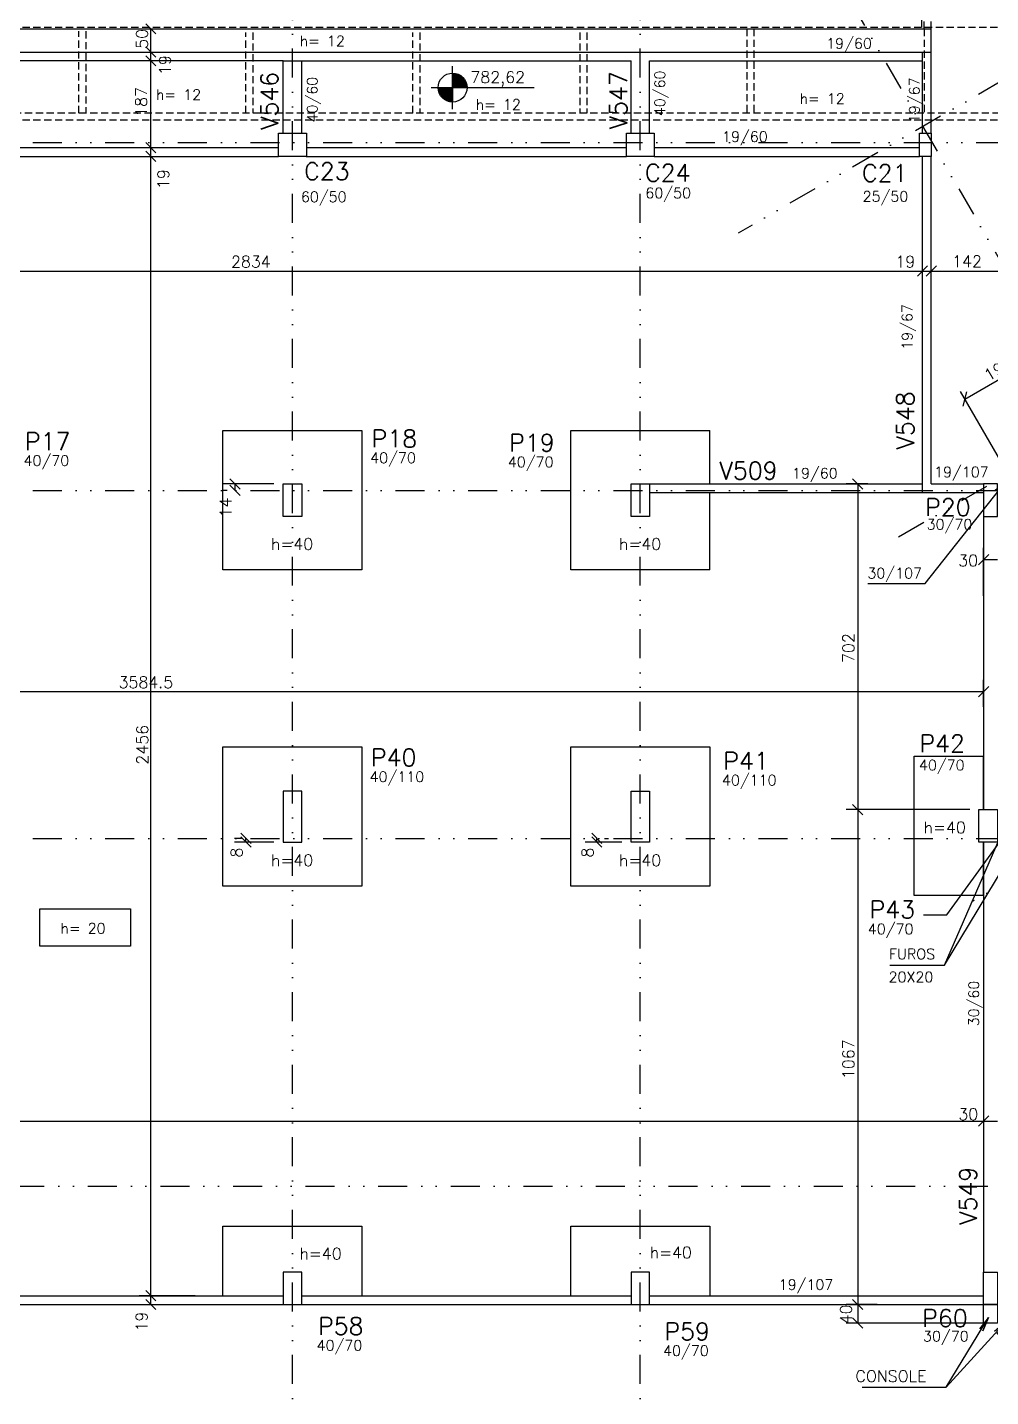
# Model space of a CAD drawing. Extents: x 567006 to 581881, y 115 to 10628.
# Drawn here: x 574672 to 576749, y 3771 to 6723 of the extents above; entities that cross this region are included whole.
import ezdxf

# ---------------------------------------------------------------- set-up
doc = ezdxf.new("R2010")
doc.units = 0
doc.header["$LTSCALE"] = 125
doc.header["$MEASUREMENT"] = 0
doc.linetypes.add('DIVIDE', pattern=[1.25, 0.5, -0.25, 0, -0.25, 0, -0.25])
doc.linetypes.add('HIDDEN2', pattern=[0.1875, 0.125, -0.0625])
for name, color, linetype in [('200', 240, 'HIDDEN2'), ('205', 14, 'DIVIDE'), ('210', 11, 'HIDDEN2'), ('216', 7, 'CONTINUOUS'), ('220', 4, 'CONTINUOUS'), ('231', 5, 'CONTINUOUS'), ('238', 11, 'CONTINUOUS'), ('239', 4, 'CONTINUOUS'), ('250', 5, 'CONTINUOUS')]:
    doc.layers.add(name, color=color, linetype=linetype)
doc.styles.get("Standard").update_dxf_attribs({"font": 'ROMANS.SHX'})

msp = doc.modelspace()

# ---------------------------------------------------------------- linework, layer by layer
at = {"layer": '200'}
for p, q in [((574783.2, 6538.3), (574783.2, 6714.8)), ((574798.2, 6714.8), (574798.2, 6538.3)), ((575143.2, 6538.3), (575143.2, 6711.8)), ((575158.2, 6711.8), (575158.2, 6538.3)), ((575503.2, 6538.3), (575503.2, 6711.8)), ((575518.2, 6711.8), (575518.2, 6538.3)), ((575863.2, 6711.8), (575863.2, 6538.3)), ((575878.2, 6711.8), (575878.2, 6538.3)), ((576223.2, 6719.8), (576223.2, 6538.3)), ((576238.2, 6719.8), (576238.2, 6538.3)), ((576605.7, 6719.8), (576605.7, 6538.3))]:
    msp.add_line(p, q, dxfattribs=at)
for points in [[(576792, 6737.8), (576792, 6538.3), (572038.8, 6538.3), (572038.8, 6722.8)], [(576810.1, 6722.8), (576810.1, 6523.2), (572023.8, 6523.3), (572023.8, 6722.8)]]:
    msp.add_lwpolyline(points, dxfattribs=at)
at = {"layer": '205'}
for p, q in [((575243.6, 3329.1), (575243.6, 9975.3)), ((574802.8, 9626.4), (577993.6, 4099.7)), ((575993.6, 3329.1), (575993.6, 8719.7)), ((580299.1, 8643.5), (576204.4, 6279.4)), ((580669.1, 8002), (576534.4, 5614.9)), ((581048.8, 7344.3), (576707.4, 4837.7)), ((568113, 6474.7), (577573.2, 6474.7)), ((568113, 5724.7), (577573.2, 5724.7)), ((568113, 4974.7), (577036.4, 4974.7)), ((568075.5, 4224.7), (577052.9, 4224.7)), ((568113, 3969.7), (577069.4, 3969.7))]:
    msp.add_line(p, q, dxfattribs=at)
at = {"layer": '210'}
for p, q in [((576605.7, 6719.8), (576605.7, 8699.2)), ((576620.7, 6719.8), (576620.7, 8699.2))]:
    msp.add_line(p, q, dxfattribs=at)
msp.add_lwpolyline([(576810.1, 6722.8), (572023.8, 6722.8)], dxfattribs=at)
at = {"layer": '216'}
for p, q in [((574949.5, 6708.7), (574927.5, 6730.8)), ((574949.5, 6658.7), (574927.5, 6680.8)), ((574949.5, 6639.7), (574927.5, 6661.8)), ((575589, 6624.3), (575589, 6561.8)), ((575589, 6622.8), (575598.6, 6622.8)), ((575589, 6620.8), (575603.4, 6620.8)), ((575589, 6618.8), (575606.7, 6618.8)), ((575589, 6616.9), (575609.3, 6616.9)), ((575589, 6614.9), (575611.4, 6614.9)), ((575589, 6612.9), (575613.2, 6612.9)), ((575557.8, 6593.1), (575620.3, 6593.1)), ((575589, 6591.1), (575557.8, 6591.1)), ((575589, 6589.1), (575558, 6589.1)), ((575589, 6587.1), (575558.3, 6587.1)), ((575589, 6585.1), (575558.8, 6585.1)), ((575589, 6583.2), (575559.4, 6583.2)), ((575589, 6610.9), (575614.7, 6610.9)), ((575589, 6608.9), (575615.9, 6608.9)), ((575589, 6607), (575617, 6607)), ((575589, 6605), (575617.9, 6605)), ((575589, 6603), (575618.6, 6603)), ((575589, 6601), (575619.2, 6601)), ((575589, 6599), (575619.7, 6599)), ((575589, 6597), (575620, 6597)), ((575589, 6595.1), (575620.3, 6595.1)), ((575589, 6581.2), (575560.1, 6581.2)), ((575589, 6579.2), (575561, 6579.2)), ((575589, 6577.2), (575562.1, 6577.2)), ((575589, 6575.2), (575563.3, 6575.2)), ((575589, 6573.3), (575564.8, 6573.3)), ((575589, 6571.3), (575566.6, 6571.3)), ((575589, 6569.3), (575568.7, 6569.3)), ((575589, 6567.3), (575571.3, 6567.3)), ((575589, 6565.3), (575574.6, 6565.3)), ((575589, 6563.3), (575579.4, 6563.3)), ((574949.5, 6452.7), (574927.5, 6474.8)), ((574949.5, 6452.7), (574927.5, 6474.8)), ((574949.5, 6452.7), (574927.5, 6474.8)), ((574949.5, 6433.7), (574927.5, 6455.8)), ((574949.5, 6433.7), (574927.5, 6455.8)), ((576590.7, 6186.6), (576612.8, 6208.7)), ((576609.7, 6186.6), (576631.8, 6208.7)), ((576609.7, 6186.6), (576631.8, 6208.7)), ((576689.3, 5906.7), (576697.4, 5936.9)), ((575108.6, 5749.8), (575130.7, 5727.7)), ((575108.6, 5735.8), (575130.7, 5713.7)), ((576451.2, 5749.8), (576473.3, 5727.7)), ((576722.6, 5564.6), (576744.7, 5586.7)), ((576722.6, 5564.6), (576744.7, 5586.7)), ((576722.6, 5280.1), (576744.7, 5302.2)), ((576451.2, 5047.8), (576473.3, 5025.7)), ((576451.2, 5047.8), (576473.3, 5025.7)), ((575154.5, 4963.7), (575132.4, 4985.8)), ((575154.5, 4955.7), (575132.4, 4977.8)), ((575910.9, 4963.7), (575888.8, 4985.8)), ((575910.9, 4955.7), (575888.8, 4977.8)), ((576722.6, 4354.1), (576744.7, 4376.2)), ((576722.6, 4354.1), (576744.7, 4376.2)), ((576722.6, 4354.1), (576744.7, 4376.2)), ((576722.6, 4354.1), (576744.7, 4376.2)), ((576722.6, 4354.1), (576744.7, 4376.2)), ((574949.5, 3977.7), (574927.5, 3999.8)), ((574949.5, 3977.7), (574927.5, 3999.8)), ((574949.5, 3958.7), (574927.5, 3980.8)), ((576451.2, 3980.8), (576473.3, 3958.7)), ((576451.2, 3980.8), (576473.3, 3958.7)), ((576451.2, 3940.8), (576473.3, 3918.7))]:
    msp.add_line(p, q, dxfattribs=at)
msp.add_circle((575589, 6593.1), 31.2, dxfattribs=at)
at = {"layer": '220'}
for points in [[(575213.7, 6494.8), (575273.7, 6494.8), (575273.7, 6444.8), (575213.7, 6444.8), (575213.7, 6494.8)], [(575963.7, 6494.8), (576023.7, 6494.8), (576023.7, 6444.8), (575963.7, 6444.8), (575963.7, 6494.8)], [(576595.7, 6494.7), (576620.7, 6494.7), (576620.7, 6444.7), (576595.7, 6444.7), (576595.7, 6494.7)], [(575223.6, 5738.7), (575263.6, 5738.7), (575263.6, 5668.7), (575223.6, 5668.7), (575223.6, 5738.7)], [(575973.6, 5738.7), (576013.6, 5738.7), (576013.6, 5668.7), (575973.6, 5668.7), (575973.6, 5738.7)], [(576763.6, 5738.7), (576733.6, 5738.7), (576733.6, 5668.7), (576763.6, 5668.7), (576763.6, 5738.7)], [(575263.6, 5076.7), (575223.6, 5076.7), (575223.6, 4966.7), (575263.6, 4966.7), (575263.6, 5076.7)], [(575973.6, 5076.7), (576013.6, 5076.7), (576013.6, 4966.7), (575973.6, 4966.7), (575973.6, 5076.7)], [(576723.6, 5036.7), (576763.6, 5036.7), (576763.6, 4966.7), (576723.6, 4966.7), (576723.6, 5036.7)], [(575263.6, 4039.7), (575223.6, 4039.7), (575223.6, 3969.7), (575263.6, 3969.7), (575263.6, 4039.7)], [(576013.6, 4039.7), (575973.6, 4039.7), (575973.6, 3969.7), (576013.6, 3969.7), (576013.6, 4039.7)], [(576763.6, 3969.7), (576733.6, 3969.7), (576733.6, 4039.7), (576763.6, 4039.7), (576763.6, 3969.7)]]:
    msp.add_lwpolyline(points, dxfattribs=at)
at = {"layer": '231'}
msp.add_line((576600.7, 6722.8), (576600.6, 8714.2), dxfattribs=at)
at = {"layer": '238'}
for p, q in [((572240.6, 6719.8), (576620.7, 6719.8)), ((576620.7, 6494.7), (576620.7, 6719.8)), ((574092.1, 6669.8), (576620.7, 6669.8)), ((575223.6, 6494.7), (575223.6, 6650.8)), ((575223.6, 6650.8), (575973.6, 6650.8)), ((575263.6, 6494.7), (575263.6, 6650.8)), ((575973.6, 6494.7), (575973.6, 6650.8)), ((576013.6, 6494.7), (576013.6, 6650.8)), ((576013.6, 6650.8), (576601.7, 6650.8)), ((576601.7, 6494.7), (576601.7, 6669.8)), ((574377.1, 6463.8), (575213.7, 6463.8)), ((574377.1, 6444.8), (575213.7, 6444.8)), ((575273.6, 6463.8), (575963.6, 6463.8)), ((575273.6, 6444.8), (575963.6, 6444.8)), ((576023.6, 6463.8), (576595.7, 6463.8)), ((576023.6, 6444.8), (576595.7, 6444.7)), ((576601.7, 5719.7), (576601.7, 6444.7)), ((576620.7, 5738.7), (576620.7, 6444.7)), ((575843.6, 5853.7), (576143.6, 5853.7)), ((575843.6, 5553.7), (575843.6, 5853.7)), ((576143.6, 5738.7), (576143.6, 5853.7)), ((576013.6, 5738.7), (576601.7, 5738.7)), ((576620.7, 5738.7), (576733.6, 5738.7)), ((576733.6, 5719.7), (576013.6, 5719.7)), ((576143.6, 5553.7), (576143.6, 5719.7)), ((576733.6, 5668.7), (576733.6, 5036.7)), ((576143.6, 5553.7), (575843.6, 5553.7)), ((576583.6, 5151.7), (576733.6, 5151.7)), ((576583.6, 4851.7), (576583.6, 5151.7)), ((576733.6, 5036.7), (576733.6, 5151.7)), ((576733.6, 4966.7), (576733.6, 4039.7)), ((576733.6, 4851.7), (576733.6, 4966.7)), ((576733.6, 4851.7), (576583.6, 4851.7)), ((575093.6, 3988.7), (575093.6, 4138.7)), ((575093.6, 4138.7), (575393.6, 4138.7)), ((575393.6, 4138.7), (575393.6, 3988.7)), ((575843.6, 3988.7), (575843.6, 4138.7)), ((575843.6, 4138.7), (576143.6, 4138.7)), ((576143.6, 4138.7), (576143.6, 3988.7)), ((574513.6, 3988.7), (575223.6, 3988.7)), ((575093.6, 3988.7), (575223.6, 3988.7)), ((575263.6, 3988.7), (575973.6, 3988.7)), ((575263.6, 3988.7), (575393.6, 3988.7)), ((575843.6, 3988.7), (575973.6, 3988.7)), ((576013.6, 3988.7), (576733.6, 3988.7)), ((576013.6, 3988.7), (576143.6, 3988.7)), ((574513.6, 3969.7), (575223.6, 3969.7)), ((575263.6, 3969.7), (575993.6, 3969.7)), ((576013.6, 3969.7), (576733.6, 3969.7))]:
    msp.add_line(p, q, dxfattribs=at)
for points in [[(575223.6, 6650.8), (574367.1, 6650.8), (574367.1, 6494.8)], [(575093.6, 5853.7), (575393.6, 5853.7), (575393.6, 5553.7), (575093.6, 5553.7), (575093.6, 5853.7)], [(575093.6, 5171.7), (575393.6, 5171.7), (575393.6, 4871.7), (575093.6, 4871.7), (575093.6, 5171.7)], [(575843.6, 5171.7), (576143.6, 5171.7), (576143.6, 4871.7), (575843.6, 4871.7), (575843.6, 5171.7)], [(576733.6, 3969.7), (576763.6, 3969.7), (576763.6, 3929.7), (576733.6, 3929.7), (576733.6, 3969.7)]]:
    msp.add_lwpolyline(points, dxfattribs=at)
at = {"layer": '239'}
msp.add_lwpolyline([(574699.5, 4822.5), (574894.4, 4822.5), (574894.4, 4741.9), (574699.5, 4741.9), (574699.5, 4822.5)], dxfattribs=at)
at = {"layer": '250'}
for p, q in [((574938.5, 6669.8), (574938.5, 6719.8)), ((574938.5, 6650.8), (574938.5, 6669.8)), ((574938.5, 6463.8), (574938.5, 6650.8)), ((575589, 6546.8), (575589, 6639.3)), ((575542.8, 6593.1), (575764.4, 6593.1)), ((574938.5, 6444.8), (574938.5, 6463.8)), ((574938.5, 3988.7), (574938.5, 6444.8)), ((573737.6, 6197.7), (576601.7, 6197.7)), ((576601.7, 6197.7), (576620.7, 6197.7)), ((576620.7, 6197.7), (576765.1, 6197.7)), ((576693.4, 5921.8), (576862.3, 6019.3)), ((576786.6, 5760.2), (576684, 5938)), ((575203.6, 5738.7), (575094.6, 5738.7)), ((575119.6, 5738.7), (575119.6, 5724.7)), ((576484.2, 5738.7), (576437.2, 5738.7)), ((576462.2, 5738.7), (576462.2, 5036.7)), ((575103.1, 5724.7), (575094.6, 5724.7)), ((576733.6, 5497.3), (576733.6, 5600.6)), ((576733.6, 5575.6), (576763.6, 5575.6)), ((576733.6, 5257.9), (576733.6, 5316.1)), ((573149.1, 5291.1), (576733.6, 5291.1)), ((576703.6, 5036.7), (576437.2, 5036.7)), ((576462.2, 5036.7), (576462.2, 3969.7)), ((575133.6, 4974.7), (575118.5, 4974.7)), ((575203.6, 4966.7), (575118.5, 4966.7)), ((575143.5, 4966.7), (575143.5, 4974.7)), ((575953.6, 4966.7), (575874.8, 4966.7)), ((575899.8, 4966.7), (575899.8, 4974.7)), ((575916.1, 4974.7), (575924.8, 4974.7)), ((576733.6, 4488.5), (576733.6, 4340.2)), ((576733.6, 4413.2), (576733.6, 4340.2)), ((576733.6, 4402.7), (576733.6, 4340.2)), ((571524.1, 4365.2), (576733.6, 4365.2)), ((576733.6, 4365.2), (576763.6, 4365.2)), ((575033.9, 3988.7), (574913.5, 3988.7)), ((574938.5, 3969.7), (574938.5, 3988.7)), ((574949.4, 3969.7), (574963.5, 3969.7)), ((576503.9, 3969.7), (576437.2, 3969.7)), ((576462.2, 3969.7), (576462.2, 3929.7)), ((576743.6, 3929.7), (576437.2, 3929.7))]:
    msp.add_line(p, q, dxfattribs=at)
for points in [[(576484.2, 5524.2), (576607.7, 5524.2), (576782.4, 5745), (576764.9, 5719.2), (576782.4, 5745), (576758.8, 5724.6)], [(576603.9, 4809.6), (576654.1, 4809.6), (576796.1, 5004.6), (576783.2, 4975.7), (576796.1, 5004.6), (576772.6, 4984.1)], [(576471.7, 3791.7), (576652.6, 3791.7), (576744.4, 3941.6), (576731.7, 3913), (576744.4, 3941.6), (576724.8, 3917.3)], [(576652.6, 3791.7), (576780.6, 3931.4), (576762.7, 3905.8), (576780.6, 3931.4), (576756.7, 3911.3)]]:
    msp.add_lwpolyline(points, dxfattribs=at)
at = {"layer": '250', "linetype": 'Continuous'}
for points in [[(576531.6, 4701), (576649.2, 4701), (576801, 5049.9), (576794.1, 5025.8), (576801, 5049.9), (576788.1, 5028.4)], [(576649.2, 4701), (576813.4, 4972.4), (576803.3, 4949.5), (576813.4, 4972.4), (576797.8, 4952.9)]]:
    msp.add_lwpolyline(points, dxfattribs=at)

# ---------------------------------------------------------------- texts
at = {"layer": '216'}
for s, height, rotation, p in [('50', 25, 90, (574931.8, 6676.7)), ('19', 25, 90, (574981.4, 6620.2)), ('40/60', 22.5, 90, (575297.7, 6517.9)), ('40/60', 22.5, 90, (576046.9, 6531.5)), ('19/67', 22.5, 90, (576595.6, 6516.8)), ('187', 25, 90, (574930.2, 6530)), ('19', 25, 90, (574977.9, 6374.5)), ('19/67', 22.5, 90, (576580, 6028)), ('195', 25, 30, (576743.8, 5959.5)), ('14', 25, 90, (575112.1, 5666.4)), ('702', 25, 90, (576454.7, 5352.7)), ('2456', 25, 90, (574932.6, 5133.5)), ('8', 25, 90, (575136, 4933.4)), ('8', 25, 90, (575892.3, 4933.4)), ('30/60', 22.5, 90, (576723.6, 4569.4)), ('1067', 25, 90, (576454.7, 4455.7)), ('40', 25, 90, (576449.3, 3926.8)), ('19', 25, 90, (574931, 3911.4))]:
    msp.add_text(s, height=height, rotation=rotation, dxfattribs=at).set_placement(p)
for s, height, p in [('h= 12', 22.5, (575259.3, 6682.5)), ('19/60', 22.5, (576394.3, 6677.1)), ('782,62', 25, (575627.3, 6603.1)), ('h= 12', 22.5, (574949.5, 6566.7)), ('h= 12', 22.5, (575638.7, 6545.4)), ('h= 12', 22.5, (576336.8, 6558)), ('19/60', 22.5, (576169.8, 6476.2)), ('60/50', 22.5, (576004.5, 6354.7)), ('60/50', 22.5, (575262, 6346.4)), ('25/50', 22.5, (576472.8, 6347.3)), ('2834', 25, (575111.3, 6205.2)), ('19', 25, (576543.4, 6205.2)), ('142', 25, (576665.7, 6206.1)), ('40/70', 22.5, (574664.2, 5777.8)), ('40/70', 22.5, (575411.4, 5783.7)), ('40/70', 22.5, (575708.1, 5774.8)), ('19/60', 22.5, (576320.6, 5750.5)), ('19/107', 22.5, (576626.8, 5753.3)), ('30/70', 22.5, (576610.8, 5640.3)), ('h=40', 25, (575197.5, 5596.7)), ('h=40', 25, (575947.5, 5596.7)), ('30', 25, (576678.8, 5561.2)), ('30/107', 22.5, (576483.1, 5535.1)), ('3584.5', 25, (574868.9, 5298.6)), ('40/70', 22.5, (576594.2, 5121.3)), ('40/110', 22.5, (575410.1, 5096.2)), ('40/110', 22.5, (576169.6, 5088.8)), ('h=40', 25, (576604.2, 4985.6)), ('h=40', 25, (575197.5, 4914.7)), ('h=40', 25, (575947.5, 4914.7)), ('h= 20', 22.5, (574743.5, 4769.4)), ('40/70', 22.5, (576484, 4768)), ('FUROS', 22.5, (576529.6, 4714.1)), ('20X20', 22.5, (576528.7, 4664.6)), ('30', 25, (576679.1, 4367.4)), ('h=40', 25, (575258.8, 4066.8)), ('h=40', 25, (576013.8, 4069.3)), ('19/107', 22.5, (576291.9, 4001.4)), ('40/70', 22.5, (575295.9, 3870.5)), ('30/70', 22.5, (576603, 3890.1)), ('40/70', 22.5, (576042.6, 3858.9)), ('CONSOLE', 25, (576457.3, 3802.8))]:
    msp.add_text(s, height=height, dxfattribs=at).set_placement(p)
at = {"layer": '220'}
for s, p in [('V546', (575212.8, 6501.7)), ('V547', (575965, 6503)), ('V548', (576583.6, 5812.8)), ('V549', (576718.8, 4141.3))]:
    msp.add_text(s, height=37.5, rotation=90, dxfattribs=at).set_placement(p)
for s, p in [('C23', (575268.9, 6394.1)), ('C24', (576003.7, 6390.6)), ('C21', (576471.4, 6390)), ('P17', (574667.2, 5811.8)), ('P18', (575414.4, 5817.7)), ('P19', (575711, 5808.7)), ('V509', (576164.2, 5748.5)), ('P20', (576607.5, 5669.7)), ('P42', (576595.2, 5160.5)), ('P40', (575413, 5130.2)), ('P41', (576172.5, 5122.8)), ('P43', (576487.8, 4802.6)), ('P60', (576601.2, 3921.5)), ('P58', (575298.9, 3904.4)), ('P59', (576045.6, 3892.9))]:
    msp.add_text(s, height=37.5, dxfattribs=at).set_placement(p)

doc.saveas('drawing.dxf')
